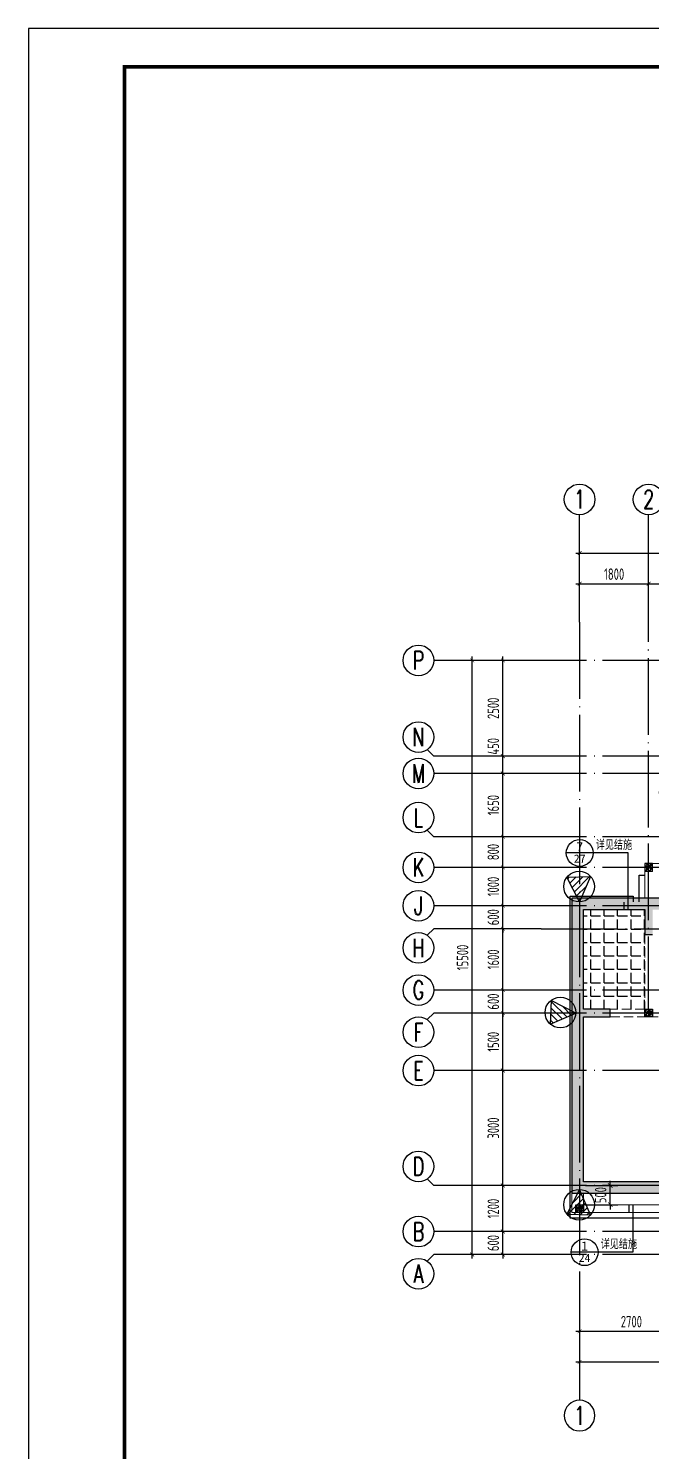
# Model space of a CAD drawing. Extents: x -1058961 to 23600, y -449123 to 2751847.
# Drawn here: x -347349 to -331084, y 9931 to 47080 of the extents above; entities that cross this region are included whole.
import ezdxf
from ezdxf.enums import TextEntityAlignment as Align

# ---------------------------------------------------------------- set-up
doc = ezdxf.new("R2010")
doc.units = 0
doc.header["$LTSCALE"] = 1000
doc.linetypes.add('DASH', pattern=[0.35, 0.25, -0.1])
doc.linetypes.add('DOTE', pattern=[2.42, 2, -0.2, 0.02, -0.2])
doc.layers.get('0').update_dxf_attribs({"linetype": 'CONTINUOUS'})
doc.layers.get('DEFPOINTS').update_dxf_attribs({"linetype": 'CONTINUOUS'})
for name, color, linetype in [('-TK', 7, 'CONTINUOUS'), ('A-AXIS', 1, 'CONTINUOUS'), ('A-DOTE', 10, 'DOTE'), ('AXIS_NUM', 7, 'CONTINUOUS'), ('DIM_IDEN', 67, 'CONTINUOUS'), ('PUB_TEXT', 2, 'CONTINUOUS'), ('ROOF', 183, 'CONTINUOUS'), ('S-B板填充', 251, 'CONTINUOUS'), ('S-L主梁线', 4, 'DASH'), ('S-Q墙填充', 252, 'CONTINUOUS'), ('S-Q墙实线', 6, 'CONTINUOUS'), ('S-Q墙标注', 3, 'CONTINUOUS'), ('S-X详图标注', 3, 'CONTINUOUS'), ('S-Y一般标注', 3, 'CONTINUOUS'), ('S-构造柱', 212, 'CONTINUOUS'), ('看线', 251, 'CONTINUOUS')]:
    doc.layers.add(name, color=color, linetype=linetype)
doc.layers.add('配箍校核', color=34, linetype='CONTINUOUS', plot=False)
doc.styles.add('_TCH_AXIS', font='COMPLEX', dxfattribs={"bigfont": 'GBCBIG'})
doc.styles.add('_TCH_LABEL', font='simhei.ttf')
doc.styles.add('TSSD_Axis', font='complex.shx', dxfattribs={"width": 0.7, "bigfont": 'hztxt.shx'})
doc.styles.add('TSSD_DIMENSION', font='Tssdeng.shx', dxfattribs={"width": 0.7, "bigfont": 'tssdchn.shx'})
doc.styles.add('TSSD_REIN', font='tssdeng.shx', dxfattribs={"width": 0.7, "height": 300, "bigfont": 'tssdchn.shx'})
doc.styles.add('结构文字', font='zstxt.shx', dxfattribs={"width": 0.7, "bigfont": 'zshz.shx'})
doc.dimstyles.new('STRUCK', dxfattribs={"dimtxt": 400, "dimasz": 121, "dimexe": 200, "dimexo": 150, "dimgap": 115, "dimtad": 1, "dimdec": 0, "dimdsep": 46, "dimtxsty": '结构文字', "dimblk": 'ARCHTICK', "dimcen": 400, "dimclrd": 3, "dimclre": 3, "dimclrt": 7, "dimadec": 0, "dimazin": 0, "dimtfac": 1, "dimtdec": 0, "dimtix": 1, "dimtmove": 2, "dimatfit": 3, "dimldrblk": '_DIMX', "dimfxl": 0, "dimtolj": 1, "dimtzin": 0, "dimarcsym": 0})
doc.dimstyles.new('TSSD_100_100', dxfattribs={"dimtxt": 300, "dimasz": 100, "dimexe": 100, "dimexo": 250, "dimgap": 100, "dimtad": 1, "dimdec": 0, "dimzin": 0, "dimdsep": 46, "dimtxsty": 'TSSD_DIMENSION', "dimblk": 'ARCHTICK', "dimcen": 0, "dimdle": 100, "dimclrt": 7, "dimadec": 0, "dimazin": 0, "dimtfac": 1, "dimtdec": 0, "dimtix": 1, "dimtmove": 2, "dimatfit": 3, "dimldrblk": 'ARCHTICK', "dimfxl": 0, "dimtolj": 1, "dimtzin": 0, "dimarcsym": 0})

# ---------------------------------------------------------------- blocks, each defined once
blk = doc.blocks.new('ts_axno')
at = {"color": 0, "linetype": 'ByBlock', "lineweight": -2}
blk.add_circle((0, 0), 0.5, dxfattribs=at)
at = {"color": 0, "linetype": 'ByBlock', "lineweight": -2, "style": 'TSSD_Axis', "width": 0.7}
blk.add_attdef('A', text='', height=0.6, dxfattribs=at).set_placement((0, 0), align=Align.MIDDLE_CENTER)
blk = doc.blocks.new('_ArchTick')
at = {"color": 0, "linetype": 'ByBlock', "const_width": 0.15}
blk.add_lwpolyline([(-0.5, -0.5), (0.5, 0.5)], dxfattribs=at)
blk = doc.blocks.new('*D3125')
at = {"layer": 'DEFPOINTS', "color": 0}
for p in [(6400, 22100), (4600, 21100), (6400, 21100)]:
    blk.add_point(p, dxfattribs=at)
at = {"layer": 'S-Y一般标注', "color": 0, "lineweight": -2}
for p, q in [((4500, 22100), (6500, 22100)), ((4600, 21350), (4600, 22200)), ((6400, 21350), (6400, 22200))]:
    blk.add_line(p, q, dxfattribs=at)
at = {"layer": 'S-Y一般标注', "color": 0, "lineweight": -2, "xscale": 100, "yscale": 100, "zscale": 100, "rotation": 180}
blk.add_blockref('_ArchTick', (4600, 22100), dxfattribs=at)
at = {"layer": 'S-Y一般标注', "color": 0, "lineweight": -2, "xscale": 100, "yscale": 100, "zscale": 100}
blk.add_blockref('_ArchTick', (6400, 22100), dxfattribs=at)
at = {"layer": 'S-Y一般标注', "color": 7, "insert": (5500, 22350), "char_height": 300, "attachment_point": 5, "style": 'TSSD_DIMENSION'}
blk.add_mtext('\\A1;1800', dxfattribs=at)
blk = doc.blocks.new('*D3126')
at = {"layer": 'DEFPOINTS', "color": 0}
for p in [(9300, 22100), (6400, 21100), (9300, 21100)]:
    blk.add_point(p, dxfattribs=at)
at = {"layer": 'S-Y一般标注', "color": 0, "lineweight": -2}
for p, q in [((6300, 22100), (9400, 22100)), ((6400, 21350), (6400, 22200)), ((9300, 21350), (9300, 22200))]:
    blk.add_line(p, q, dxfattribs=at)
at = {"layer": 'S-Y一般标注', "color": 0, "lineweight": -2, "xscale": 100, "yscale": 100, "zscale": 100, "rotation": 180}
blk.add_blockref('_ArchTick', (6400, 22100), dxfattribs=at)
at = {"layer": 'S-Y一般标注', "color": 0, "lineweight": -2, "xscale": 100, "yscale": 100, "zscale": 100}
blk.add_blockref('_ArchTick', (9300, 22100), dxfattribs=at)
at = {"layer": 'S-Y一般标注', "color": 7, "insert": (7850, 22350), "char_height": 300, "attachment_point": 5, "style": 'TSSD_DIMENSION'}
blk.add_mtext('\\A1;2900', dxfattribs=at)
blk = doc.blocks.new('*D3147')
at = {"layer": 'DEFPOINTS', "color": 0}
for p in [(54600, 22900), (4600, 21100), (54600, 21100)]:
    blk.add_point(p, dxfattribs=at)
at = {"layer": 'S-Y一般标注', "color": 0, "lineweight": -2}
for p, q in [((4500, 22900), (54700, 22900)), ((4600, 21350), (4600, 23000)), ((54600, 21350), (54600, 23000))]:
    blk.add_line(p, q, dxfattribs=at)
at = {"layer": 'S-Y一般标注', "color": 0, "lineweight": -2, "xscale": 100, "yscale": 100, "zscale": 100, "rotation": 180}
blk.add_blockref('_ArchTick', (4600, 22900), dxfattribs=at)
at = {"layer": 'S-Y一般标注', "color": 0, "lineweight": -2, "xscale": 100, "yscale": 100, "zscale": 100}
blk.add_blockref('_ArchTick', (54600, 22900), dxfattribs=at)
at = {"layer": 'S-Y一般标注', "color": 7, "insert": (29600, 23150), "char_height": 300, "attachment_point": 5, "style": 'TSSD_DIMENSION'}
blk.add_mtext('\\A1;50000', dxfattribs=at)
blk = doc.blocks.new('*D3148')
at = {"layer": 'DEFPOINTS', "color": 0}
for p in [(2600, 5200), (3600, 5200), (3600, 4600)]:
    blk.add_point(p, dxfattribs=at)
at = {"layer": 'S-Y一般标注', "color": 0, "lineweight": -2}
for p, q in [((2600, 5200), (2600, 5300)), ((3350, 5200), (2500, 5200)), ((2600, 4600), (2600, 5200)), ((3350, 4600), (2500, 4600)), ((2600, 4600), (2600, 4500))]:
    blk.add_line(p, q, dxfattribs=at)
at = {"layer": 'S-Y一般标注', "color": 0, "lineweight": -2, "xscale": 100, "yscale": 100, "zscale": 100}
for p, rotation in [((2600, 5200), 270), ((2600, 4600), 90)]:
    blk.add_blockref('_ArchTick', p, dxfattribs=dict(at, rotation=rotation))
at = {"layer": 'S-Y一般标注', "color": 7, "insert": (2350, 4900), "char_height": 300, "attachment_point": 5, "rotation": 90, "style": 'TSSD_DIMENSION'}
blk.add_mtext('\\A1;600', dxfattribs=at)
blk = doc.blocks.new('*D3149')
at = {"layer": 'DEFPOINTS', "color": 0}
for p in [(2600, 10900), (3600, 10900), (3600, 9400)]:
    blk.add_point(p, dxfattribs=at)
at = {"layer": 'S-Y一般标注', "color": 0, "lineweight": -2}
for p, q in [((3350, 10900), (2500, 10900)), ((2600, 9300), (2600, 11000)), ((3350, 9400), (2500, 9400))]:
    blk.add_line(p, q, dxfattribs=at)
at = {"layer": 'S-Y一般标注', "color": 0, "lineweight": -2, "xscale": 100, "yscale": 100, "zscale": 100}
for p, rotation in [((2600, 10900), 90), ((2600, 9400), 270)]:
    blk.add_blockref('_ArchTick', p, dxfattribs=dict(at, rotation=rotation))
at = {"layer": 'S-Y一般标注', "color": 7, "insert": (2350, 10150), "char_height": 300, "attachment_point": 5, "rotation": 90, "style": 'TSSD_DIMENSION'}
blk.add_mtext('\\A1;1500', dxfattribs=at)
blk = doc.blocks.new('*D3150')
at = {"layer": 'DEFPOINTS', "color": 0}
for p in [(2600, 11500), (3600, 11500), (3600, 10900)]:
    blk.add_point(p, dxfattribs=at)
at = {"layer": 'S-Y一般标注', "color": 0, "lineweight": -2}
for p, q in [((2600, 11500), (2600, 11600)), ((3350, 11500), (2500, 11500)), ((2600, 10900), (2600, 11500)), ((3350, 10900), (2500, 10900)), ((2600, 10900), (2600, 10800))]:
    blk.add_line(p, q, dxfattribs=at)
at = {"layer": 'S-Y一般标注', "color": 0, "lineweight": -2, "xscale": 100, "yscale": 100, "zscale": 100}
for p, rotation in [((2600, 11500), 270), ((2600, 10900), 90)]:
    blk.add_blockref('_ArchTick', p, dxfattribs=dict(at, rotation=rotation))
at = {"layer": 'S-Y一般标注', "color": 7, "insert": (2350, 11200), "char_height": 300, "attachment_point": 5, "rotation": 90, "style": 'TSSD_DIMENSION'}
blk.add_mtext('\\A1;600', dxfattribs=at)
blk = doc.blocks.new('*D3151')
at = {"layer": 'DEFPOINTS', "color": 0}
for p in [(2600, 13100), (3600, 13100), (3600, 11500)]:
    blk.add_point(p, dxfattribs=at)
at = {"layer": 'S-Y一般标注', "color": 0, "lineweight": -2}
for p, q in [((3350, 13100), (2500, 13100)), ((2600, 11400), (2600, 13200)), ((3350, 11500), (2500, 11500))]:
    blk.add_line(p, q, dxfattribs=at)
at = {"layer": 'S-Y一般标注', "color": 0, "lineweight": -2, "xscale": 100, "yscale": 100, "zscale": 100}
for p, rotation in [((2600, 13100), 90), ((2600, 11500), 270)]:
    blk.add_blockref('_ArchTick', p, dxfattribs=dict(at, rotation=rotation))
at = {"layer": 'S-Y一般标注', "color": 7, "insert": (2350, 12300), "char_height": 300, "attachment_point": 5, "rotation": 90, "style": 'TSSD_DIMENSION'}
blk.add_mtext('\\A1;1600', dxfattribs=at)
blk = doc.blocks.new('*D3152')
at = {"layer": 'DEFPOINTS', "color": 0}
for p in [(2600, 13700), (3600, 13700), (3600, 13100)]:
    blk.add_point(p, dxfattribs=at)
at = {"layer": 'S-Y一般标注', "color": 0, "lineweight": -2}
for p, q in [((2600, 13700), (2600, 13800)), ((3350, 13700), (2500, 13700)), ((2600, 13100), (2600, 13700)), ((3350, 13100), (2500, 13100)), ((2600, 13100), (2600, 13000))]:
    blk.add_line(p, q, dxfattribs=at)
at = {"layer": 'S-Y一般标注', "color": 0, "lineweight": -2, "xscale": 100, "yscale": 100, "zscale": 100}
for p, rotation in [((2600, 13700), 270), ((2600, 13100), 90)]:
    blk.add_blockref('_ArchTick', p, dxfattribs=dict(at, rotation=rotation))
at = {"layer": 'S-Y一般标注', "color": 7, "insert": (2350, 13400), "char_height": 300, "attachment_point": 5, "rotation": 90, "style": 'TSSD_DIMENSION'}
blk.add_mtext('\\A1;600', dxfattribs=at)
blk = doc.blocks.new('*D3153')
at = {"layer": 'DEFPOINTS', "color": 0}
for p in [(2600, 14700), (3600, 14700), (3600, 13700)]:
    blk.add_point(p, dxfattribs=at)
at = {"layer": 'S-Y一般标注', "color": 0, "lineweight": -2}
for p, q in [((3350, 14700), (2500, 14700)), ((2600, 13600), (2600, 14800)), ((3350, 13700), (2500, 13700))]:
    blk.add_line(p, q, dxfattribs=at)
at = {"layer": 'S-Y一般标注', "color": 0, "lineweight": -2, "xscale": 100, "yscale": 100, "zscale": 100}
for p, rotation in [((2600, 14700), 90), ((2600, 13700), 270)]:
    blk.add_blockref('_ArchTick', p, dxfattribs=dict(at, rotation=rotation))
at = {"layer": 'S-Y一般标注', "color": 7, "insert": (2350, 14200), "char_height": 300, "attachment_point": 5, "rotation": 90, "style": 'TSSD_DIMENSION'}
blk.add_mtext('\\A1;1000', dxfattribs=at)
blk = doc.blocks.new('*D3154')
at = {"layer": 'DEFPOINTS', "color": 0}
for p in [(1800, 20100), (3600, 20100), (3600, 4600)]:
    blk.add_point(p, dxfattribs=at)
at = {"layer": 'S-Y一般标注', "color": 0, "lineweight": -2}
for p, q in [((3350, 20100), (1700, 20100)), ((1800, 4500), (1800, 20200)), ((3350, 4600), (1700, 4600))]:
    blk.add_line(p, q, dxfattribs=at)
at = {"layer": 'S-Y一般标注', "color": 0, "lineweight": -2, "xscale": 100, "yscale": 100, "zscale": 100}
for p, rotation in [((1800, 20100), 90), ((1800, 4600), 270)]:
    blk.add_blockref('_ArchTick', p, dxfattribs=dict(at, rotation=rotation))
at = {"layer": 'S-Y一般标注', "color": 7, "insert": (1550, 12350), "char_height": 300, "attachment_point": 5, "rotation": 90, "style": 'TSSD_DIMENSION'}
blk.add_mtext('\\A1;15500', dxfattribs=at)
blk = doc.blocks.new('*D3155')
at = {"layer": 'DEFPOINTS', "color": 0}
for p in [(2600, 15500), (3600, 15500), (3600, 14700)]:
    blk.add_point(p, dxfattribs=at)
at = {"layer": 'S-Y一般标注', "color": 0, "lineweight": -2}
for p, q in [((3350, 15500), (2500, 15500)), ((2600, 14600), (2600, 15600)), ((3350, 14700), (2500, 14700))]:
    blk.add_line(p, q, dxfattribs=at)
at = {"layer": 'S-Y一般标注', "color": 0, "lineweight": -2, "xscale": 100, "yscale": 100, "zscale": 100}
for p, rotation in [((2600, 15500), 90), ((2600, 14700), 270)]:
    blk.add_blockref('_ArchTick', p, dxfattribs=dict(at, rotation=rotation))
at = {"layer": 'S-Y一般标注', "color": 7, "insert": (2350, 15100), "char_height": 300, "attachment_point": 5, "rotation": 90, "style": 'TSSD_DIMENSION'}
blk.add_mtext('\\A1;800', dxfattribs=at)
blk = doc.blocks.new('*D3156')
at = {"layer": 'DEFPOINTS', "color": 0}
for p in [(2600, 17600), (3600, 17600), (3600, 17150)]:
    blk.add_point(p, dxfattribs=at)
at = {"layer": 'S-Y一般标注', "color": 0, "lineweight": -2}
for p, q in [((3350, 17600), (2500, 17600)), ((2600, 17050), (2600, 17700)), ((3350, 17150), (2500, 17150))]:
    blk.add_line(p, q, dxfattribs=at)
at = {"layer": 'S-Y一般标注', "color": 0, "lineweight": -2, "xscale": 100, "yscale": 100, "zscale": 100}
for p, rotation in [((2600, 17600), 90), ((2600, 17150), 270)]:
    blk.add_blockref('_ArchTick', p, dxfattribs=dict(at, rotation=rotation))
at = {"layer": 'S-Y一般标注', "color": 7, "insert": (2350, 17858), "char_height": 300, "attachment_point": 5, "rotation": 90, "style": 'TSSD_DIMENSION'}
blk.add_mtext('\\A1;450', dxfattribs=at)
blk = doc.blocks.new('*D3157')
at = {"layer": 'DEFPOINTS', "color": 0}
for p in [(2600, 20100), (3600, 20100), (3600, 17600)]:
    blk.add_point(p, dxfattribs=at)
at = {"layer": 'S-Y一般标注', "color": 0, "lineweight": -2}
for p, q in [((3350, 20100), (2500, 20100)), ((2600, 17500), (2600, 20200)), ((3350, 17600), (2500, 17600))]:
    blk.add_line(p, q, dxfattribs=at)
at = {"layer": 'S-Y一般标注', "color": 0, "lineweight": -2, "xscale": 100, "yscale": 100, "zscale": 100}
for p, rotation in [((2600, 20100), 90), ((2600, 17600), 270)]:
    blk.add_blockref('_ArchTick', p, dxfattribs=dict(at, rotation=rotation))
at = {"layer": 'S-Y一般标注', "color": 7, "insert": (2350, 18850), "char_height": 300, "attachment_point": 5, "rotation": 90, "style": 'TSSD_DIMENSION'}
blk.add_mtext('\\A1;2500', dxfattribs=at)
blk = doc.blocks.new('*D3158')
at = {"layer": 'DEFPOINTS', "color": 0}
for p in [(2600, 6400), (3600, 6400), (3600, 5200)]:
    blk.add_point(p, dxfattribs=at)
at = {"layer": 'S-Y一般标注', "color": 0, "lineweight": -2}
for p, q in [((3350, 6400), (2500, 6400)), ((2600, 5100), (2600, 6500)), ((3350, 5200), (2500, 5200))]:
    blk.add_line(p, q, dxfattribs=at)
at = {"layer": 'S-Y一般标注', "color": 0, "lineweight": -2, "xscale": 100, "yscale": 100, "zscale": 100}
for p, rotation in [((2600, 6400), 90), ((2600, 5200), 270)]:
    blk.add_blockref('_ArchTick', p, dxfattribs=dict(at, rotation=rotation))
at = {"layer": 'S-Y一般标注', "color": 7, "insert": (2350, 5800), "char_height": 300, "attachment_point": 5, "rotation": 90, "style": 'TSSD_DIMENSION'}
blk.add_mtext('\\A1;1200', dxfattribs=at)
blk = doc.blocks.new('*D3159')
at = {"layer": 'DEFPOINTS', "color": 0}
for p in [(2600, 9400), (3600, 9400), (3600, 6400)]:
    blk.add_point(p, dxfattribs=at)
at = {"layer": 'S-Y一般标注', "color": 0, "lineweight": -2}
for p, q in [((3350, 9400), (2500, 9400)), ((2600, 6300), (2600, 9500)), ((3350, 6400), (2500, 6400))]:
    blk.add_line(p, q, dxfattribs=at)
at = {"layer": 'S-Y一般标注', "color": 0, "lineweight": -2, "xscale": 100, "yscale": 100, "zscale": 100}
for p, rotation in [((2600, 9400), 90), ((2600, 6400), 270)]:
    blk.add_blockref('_ArchTick', p, dxfattribs=dict(at, rotation=rotation))
at = {"layer": 'S-Y一般标注', "color": 7, "insert": (2350, 7900), "char_height": 300, "attachment_point": 5, "rotation": 90, "style": 'TSSD_DIMENSION'}
blk.add_mtext('\\A1;3000', dxfattribs=at)
blk = doc.blocks.new('*D3176')
at = {"layer": 'DEFPOINTS', "color": 0}
for p in [(4600, 3600), (54600, 3600), (54600, 1800)]:
    blk.add_point(p, dxfattribs=at)
at = {"layer": 'S-Y一般标注', "color": 0, "lineweight": -2}
for p, q in [((4600, 3350), (4600, 1700)), ((54600, 3350), (54600, 1700)), ((4500, 1800), (54700, 1800))]:
    blk.add_line(p, q, dxfattribs=at)
at = {"layer": 'S-Y一般标注', "color": 0, "lineweight": -2, "xscale": 100, "yscale": 100, "zscale": 100, "rotation": 180}
blk.add_blockref('_ArchTick', (4600, 1800), dxfattribs=at)
at = {"layer": 'S-Y一般标注', "color": 0, "lineweight": -2, "xscale": 100, "yscale": 100, "zscale": 100}
blk.add_blockref('_ArchTick', (54600, 1800), dxfattribs=at)
at = {"layer": 'S-Y一般标注', "color": 7, "insert": (29600, 2050), "char_height": 300, "attachment_point": 5, "style": 'TSSD_DIMENSION'}
blk.add_mtext('\\A1;50000', dxfattribs=at)
blk = doc.blocks.new('*D3178')
at = {"layer": 'DEFPOINTS', "color": 0}
for p in [(4600, 3600), (7300, 3600), (7300, 2600)]:
    blk.add_point(p, dxfattribs=at)
at = {"layer": 'S-Y一般标注', "color": 0, "lineweight": -2}
for p, q in [((4600, 3350), (4600, 2500)), ((7300, 3350), (7300, 2500)), ((4500, 2600), (7400, 2600))]:
    blk.add_line(p, q, dxfattribs=at)
at = {"layer": 'S-Y一般标注', "color": 0, "lineweight": -2, "xscale": 100, "yscale": 100, "zscale": 100, "rotation": 180}
blk.add_blockref('_ArchTick', (4600, 2600), dxfattribs=at)
at = {"layer": 'S-Y一般标注', "color": 0, "lineweight": -2, "xscale": 100, "yscale": 100, "zscale": 100}
blk.add_blockref('_ArchTick', (7300, 2600), dxfattribs=at)
at = {"layer": 'S-Y一般标注', "color": 7, "insert": (5950, 2850), "char_height": 300, "attachment_point": 5, "style": 'TSSD_DIMENSION'}
blk.add_mtext('\\A1;2700', dxfattribs=at)
blk = doc.blocks.new('*D3194')
at = {"layer": 'DEFPOINTS', "color": 0}
for p in [(2600, 17150), (3600, 17150), (3600, 15500)]:
    blk.add_point(p, dxfattribs=at)
at = {"layer": 'S-Y一般标注', "color": 0, "lineweight": -2}
for p, q in [((3350, 17150), (2500, 17150)), ((2600, 15400), (2600, 17250)), ((3350, 15500), (2500, 15500))]:
    blk.add_line(p, q, dxfattribs=at)
at = {"layer": 'S-Y一般标注', "color": 0, "lineweight": -2, "xscale": 100, "yscale": 100, "zscale": 100}
for p, rotation in [((2600, 17150), 90), ((2600, 15500), 270)]:
    blk.add_blockref('_ArchTick', p, dxfattribs=dict(at, rotation=rotation))
at = {"layer": 'S-Y一般标注', "color": 7, "insert": (2350, 16325), "char_height": 300, "attachment_point": 5, "rotation": 90, "style": 'TSSD_DIMENSION'}
blk.add_mtext('\\A1;1650', dxfattribs=at)
blk = doc.blocks.new('20210803.08135812')
at = {"layer": '看线', "color": 202, "ltscale": 0.5}
blk.add_lwpolyline([(1800, 9800), (1800, 10500), (1950, 10500)], dxfattribs=at)
at = {"layer": '看线', "color": 201}
blk.add_lwpolyline([(2550, 1700), (2550, 1550), (0, 1550), (0, 9950), (1650, 9950), (1650, 9800)], dxfattribs=at)
blk = doc.blocks.new('20210807.15313460')
at = {"layer": 'S-Q墙填充', "ltscale": 0.5}
h = blk.add_hatch(dxfattribs=at)
h.set_pattern_fill('ARMORED', color=252, scale=30, style=0)
h.set_pattern_definition([(50, (11951.9, 28771.39), (215.17805, -18.82564), [22.5, -247.5]), (355, (11951.9, 28771.4), (-41.6254, 225.65764), [18, -198]), (100.4514, (11969.82, 28769.82), (173.5528, 206.83186), [19.12206, -210.34263]), (46.1842, (11951.9, 28831.4), (320.1723, -49.6557), [33.75, -371.25]), (96.6356, (11978.57, 28827.25), (280.3988, 292.2354), [28.6831, -315.5139]), (351.1842, (11951.9, 28831.4), (280.3986, 292.2356), [27, -297]), (21, (11981.9, 28816.39), (179.07212, -120.78567), [22.5, -247.5]), (326, (11981.9, 28816.4), (72.9946, 217.545), [18, -198]), (71.4514, (11996.82, 28806.32), (252.0668, 96.75915), [19.12206, -210.34263]), (37.5, (11951.89, 28771.39), (3.647957, 99.868156), [0, -195.6, 0, -201, 0, -198.75]), (7.5, (11951.89, 28771.39), (78.92086, 118.32351), [0, -114.6, 0, -191.1, 0, -75.75]), (327.5, (11884.99, 28771.39), (160.14673, -6.76646), [0, -75, 0, -234, 0, -310.5]), (317.5, (11855, 28771.39), (174.95585, 30.0315), [0, -97.5, 0, -155.4, 0, -220.5]), (45, (11951.9, 28771.39), (-106.06602, 106.06602), [])])
h.paths.add_polyline_path([(111216, 66240), (109616, 66240), (109216, 66240), (106316, 66240), (105866, 66240), (104966, 66240), (104516, 66240), (103016, 66240), (103016, 67040), (103016, 68040), (102366, 68040), (100716, 68038), (100116, 68041), (100115, 68290), (96916, 68290), (96916, 68040), (96316, 68040), (94716, 68040), (94016, 68040), (94016, 67040), (94016, 66240), (81316, 66240), (80866, 66240), (79966, 66240), (79516, 66240), (78016, 66240), (78016, 67040), (78016, 68040), (77366, 68040), (75715, 68040), (75116, 68040), (75116, 68290), (71916, 68290), (71916, 68040), (71316, 68040), (69716, 68040), (69016, 68040), (69016, 67040), (69016, 66240), (60816, 66240), (60816, 63240), (60816, 60640), (60816, 58540), (63616, 58540), (70116, 58539), (70116, 57340), (71166, 57340), (73516, 57340), (75866, 57340), (76916, 57340), (76916, 58440), (82516, 58440), (83416, 58440), (86016, 58440), (88616, 58440), (89516, 58440), (95116, 58440), (95116, 57440), (96166, 57440), (98516, 57440), (100866, 57440), (101916, 57440), (101916, 58540), (107516, 58540), (108416, 58540), (111216, 58540)])
h.paths.add_polyline_path([(64616, 58840), (64616, 60290), (64416, 60290), (64416, 58840), (63616, 58840), (61116, 58840), (61116, 60640), (61116, 63140), (61816, 63140), (61816, 63340), (61116, 63340), (61116, 65940), (61516, 65940), (62416, 65940), (62716, 65940), (62716, 65290), (62916, 65290), (62916, 65940), (65616, 65940), (65616, 63140), (65816, 63140), (65816, 65940), (66166, 65940), (67066, 65940), (67416, 65940), (67416, 65140), (67616, 65140), (67616, 65940), (69316, 65940), (69316, 67040), (69316, 67740), (69716, 67740), (71316, 67740), (72016, 67740), (72016, 66540), (72216, 66540), (72216, 67840), (72216, 67990), (74816, 67990), (74816, 67840), (74816, 66540), (75016, 66540), (75016, 67740), (75715, 67740), (77366, 67740), (77716, 67740), (77716, 67040), (77716, 65940), (79416, 65940), (79416, 65140), (79616, 65140), (79616, 65940), (79966, 65940), (80866, 65940), (81216, 65940), (81216, 63140), (81416, 63140), (81416, 65940), (84116, 65940), (84116, 63140), (84316, 63140), (84316, 65940), (84616, 65940), (85616, 65940), (85916, 65940), (85916, 65940), (86116, 65940), (86116, 65940), (86416, 65940), (87416, 65940), (87716, 65940), (87716, 63139), (87916, 63139), (87916, 65940), (90616, 65940), (90616, 63140), (90816, 63140), (90816, 65940), (91166, 65940), (92066, 65940), (92416, 65940), (92416, 65140), (92616, 65140), (92616, 65940), (94316, 65940), (94316, 67040), (94316, 67740), (94716, 67740), (96316, 67740), (97016, 67740), (97016, 66540), (97216, 66540), (97216, 67990), (99816, 67990), (99816, 66540), (100016, 66540), (100016, 67740), (100716, 67740), (102366, 67740), (102716, 67740), (102716, 67040), (102716, 65940), (104416, 65940), (104416, 65140), (104616, 65140), (104616, 65940), (104966, 65940), (105866, 65940), (106216, 65940), (106216, 63140), (106416, 63140), (106416, 65940), (109116, 65940), (109116, 65290), (109316, 65290), (109316, 65940), (109616, 65940), (110516, 65940), (110916, 65940), (110916, 63340), (110216, 63340), (110216, 63140), (110916, 63140), (110916, 60640), (110916, 58840), (108416, 58840), (107616, 58840), (107616, 60290), (107416, 60290), (107416, 58840), (101916, 58840), (101916, 59090), (101616, 59090), (101616, 58740), (101616, 57740), (100866, 57740), (98516, 57740), (96166, 57740), (95416, 57740), (95416, 58740), (95416, 59090), (95116, 59090), (95116, 58740), (89616, 58740), (89616, 60290), (89416, 60290), (89416, 58740), (88616, 58740), (86016, 58740), (83416, 58740), (82616, 58740), (82616, 60290), (82416, 60290), (82416, 58740), (76916, 58739), (76916, 59090), (76616, 59090), (76616, 58739), (76616, 57640), (75866, 57640), (73516, 57640), (71166, 57640), (70416, 57640), (70416, 58739), (70416, 59090), (70116, 59090), (70116, 58839)], flags=16)
at = {"layer": 'S-L主梁线', "linetype": 'ByBlock', "lineweight": 18}
for p, q in [((62716, 67140), (62716, 66240)), ((65716, 67140), (62716, 67140)), ((60816, 58540), (60816, 58040)), ((61116, 58540), (61116, 58240)), ((60816, 58040), (63616, 58040)), ((61116, 58240), (63616, 58240))]:
    blk.add_line(p, q, dxfattribs=at)
at = {"layer": 'S-L主梁线', "linetype": 'DASH', "lineweight": 18}
for p, q in [((62716, 65290), (62716, 63340)), ((62716, 63340), (61816, 63340)), ((61816, 63140), (62816, 63140)), ((62816, 63140), (64416, 63140))]:
    blk.add_line(p, q, dxfattribs=at)
at = {"layer": 'S-Q墙实线'}
for points in [[(94016, 66240), (81316, 66240), (80866, 66240), (79966, 66240), (79516, 66240), (78016, 66240), (78016, 68040), (75116, 68040), (75116, 68290), (71916, 68290), (71916, 68040), (69016, 68040), (69016, 66240), (60816, 66240), (60816, 58540), (70116, 58539), (70116, 57340), (70966, 57340), (73516, 57340), (76066, 57340), (76916, 57340), (76916, 58440), (95116, 58440)], [(63616, 58840), (61116, 58840), (61116, 63140), (61816, 63140), (61816, 63340), (61116, 63340), (61116, 65940), (62716, 65940), (62716, 65290), (62916, 65290)]]:
    blk.add_lwpolyline(points, dxfattribs=at)
blk = doc.blocks.new('20210730.02141516')
at = {"layer": 'S-构造柱'}
h = blk.add_hatch(dxfattribs=at)
h.set_pattern_fill('ARMORED', color=256, scale=15, angle=-90, style=0)
h.set_pattern_definition([(320, (-154189.41, 3278673.45), (-9.4128202, -107.5890274), [11.25, -123.75]), (265, (-154189.41, 3278673.45), (112.82882, 20.8127), [9, -99]), (10.4514, (-154190.19, 3278664.49), (103.4159313, -86.7764073), [9.5610285, -105.1713168]), (316.1842, (-154159.41, 3278673.45), (-24.827852, -160.0861573), [16.875, -185.625]), (6.6356, (-154161.48, 3278660.11), (146.117681, -140.199406), [14.341543, -157.75695]), (261.1842, (-154159.41, 3278673.45), (146.11779, -140.199292), [13.5, -148.5]), (291, (-154166.91, 3278658.45), (-60.3928336, -89.5360578), [11.25, -123.75]), (236, (-154166.91, 3278658.45), (108.7725068, -36.4972998), [9, -99]), (341.4514, (-154171.94, 3278650.99), (48.3795745, -126.0333943), [9.5610285, -105.1713168]), (307.5, (-154189.41, 3278673.454), (49.93407807, -1.8239783), [0, -97.8, 0, -100.5, 0, -99.375]), (277.5, (-154189.41, 3278673.454), (59.1617568, -39.4604306), [0, -57.3, 0, -95.55, 0, -37.875]), (237.5, (-154189.41, 3278706.904), (-3.38323076, -80.07336543), [0, -37.5, 0, -117, 0, -155.25]), (227.5, (-154189.41, 3278721.904), (15.0157473, -87.4779254), [0, -48.75, 0, -77.7, 0, -110.25]), (315, (-154189.41, 3278673.454), (53.0330086, 53.0330086), [])])
h.paths.add_polyline_path([(200, 200), (200, 0), (0, 0), (0, 200)])
blk.add_lwpolyline([(200, 200), (200, 0), (0, 0), (0, 200)], close=True, dxfattribs=at)
blk = doc.blocks.new('20210809.18285270')
at = {"layer": 'ROOF', "xscale": -1}
blk.add_blockref('20210730.02141516', (2000, 10100), dxfattribs=at)
at = {"layer": 'ROOF'}
blk.add_blockref('20210730.02141516', (1800, 6300), dxfattribs=at)
at = {"layer": 'ROOF', "rotation": 359.9999999538236}
blk.add_blockref('20210730.02141516', (0, 1200), dxfattribs=at)
blk = doc.blocks.new('*D2731')
at = {"layer": 'DEFPOINTS', "color": 0}
for p in [(-214759, 202189), (-213959, 202189), (-214759, 201689)]:
    blk.add_point(p, dxfattribs=at)
at = {"layer": 'S-Q墙标注', "color": 3, "lineweight": -2}
for p, q in [((-214609, 202189), (-213759, 202189)), ((-213959, 202189), (-213959, 202310)), ((-213959, 201689), (-213959, 202189)), ((-214609, 201689), (-213759, 201689)), ((-213959, 201689), (-213959, 201568))]:
    blk.add_line(p, q, dxfattribs=at)
at = {"layer": 'S-Q墙标注', "color": 3, "lineweight": -2, "xscale": 121, "yscale": 121, "zscale": 121}
for p, rotation in [((-213959, 202189), 270), ((-213959, 201689), 90)]:
    blk.add_blockref('_ArchTick', p, dxfattribs=dict(at, rotation=rotation))
at = {"layer": 'S-Q墙标注', "color": 7, "insert": (-214209, 201939), "char_height": 300, "attachment_point": 5, "rotation": 90, "style": 'TSSD_REIN'}
blk.add_mtext('\\A1;500', dxfattribs=at)
blk = doc.blocks.new('_DIMX')
blk.add_line((-150, 0), (150, 0))
at = {"const_width": 50}
blk.add_lwpolyline([(-70, -70), (70, 70)], dxfattribs=at)
blk = doc.blocks.new('20210811.10154474')
at = {"layer": 'DIM_IDEN'}
for p, q in [((11690, 18335), (12599, 18335)), ((11690, 16805), (11690, 18335)), ((13299, 18335), (12599, 18335)), ((7552, 15398), (6852, 15398)), ((8321, 15398), (7552, 15398)), ((9047, 15398), (8321, 15398)), ((14186, 15552), (13486, 15552)), ((15030, 15552), (14186, 15552)), ((15447, 15552), (15030, 15552)), ((3132, 13461), (2432, 13461)), ((4041, 13461), (3132, 13461)), ((4041, 11405), (4041, 13461)), ((5407, 13461), (4707, 13461)), ((6316, 13461), (5407, 13461)), ((6316, 11405), (6316, 13461)), ((7201, 13461), (6501, 13461)), ((8110, 13461), (7201, 13461)), ((8110, 11405), (8110, 13461)), ((17584, 13461), (18493, 13461)), ((17584, 11405), (17584, 13461)), ((19193, 13461), (18493, 13461)), ((19378, 13461), (20287, 13461)), ((19378, 11405), (19378, 13461)), ((20987, 13461), (20287, 13461)), ((21653, 13461), (22562, 13461)), ((21653, 11405), (21653, 13461)), ((23262, 13461), (22562, 13461)), ((24085, 12753), (24994, 12753)), ((24085, 10405), (24085, 12753)), ((25694, 12753), (24994, 12753)), ((10230, 12405), (10230, 11350)), ((15464, 12405), (15464, 11350)), ((700, 11881), (0, 11881)), ((1609, 11881), (700, 11881)), ((1609, 10405), (1609, 11881)), ((9581, 11350), (9081, 11350)), ((10230, 11350), (9581, 11350)), ((15464, 11350), (16113, 11350)), ((16613, 11350), (16113, 11350)), ((1737, 2705), (1737, 1466)), ((23957, 2705), (23957, 1466)), ((3004, 1830), (3451, 1830)), ((3451, 1830), (4567, 1830)), ((5067, 1830), (4567, 1830)), ((7920, 1505), (7920, 350)), ((9743, 1495), (9743, 350)), ((11722, 1505), (11722, 350)), ((13972, 1505), (13972, 350)), ((15977, 1495), (15977, 350)), ((17774, 1505), (17774, 350)), ((21127, 1830), (20627, 1830)), ((22243, 1830), (21127, 1830)), ((22690, 1830), (22243, 1830)), ((828, 1466), (128, 1466)), ((1737, 1466), (828, 1466)), ((23957, 1466), (24866, 1466)), ((25566, 1466), (24866, 1466)), ((7011, 350), (6311, 350)), ((7920, 350), (7011, 350)), ((8834, 350), (8134, 350)), ((9743, 350), (8834, 350)), ((10813, 350), (10113, 350)), ((11722, 350), (10813, 350)), ((13972, 350), (14881, 350)), ((15581, 350), (14881, 350)), ((15977, 350), (16886, 350)), ((17586, 350), (16886, 350)), ((17774, 350), (18683, 350)), ((19383, 350), (18683, 350))]:
    blk.add_line(p, q, dxfattribs=at)
for points, const_width in [([(11795, 16805), (11795, 17005)], 35), ([(15447, 15657), (15247, 15657)], 35), ([(9047, 15503), (8847, 15503)], 35), ([(10155, 12405), (10155, 12262)], 25), ([(15389, 12405), (15389, 12262)], 25), ([(3936, 11405), (3936, 11605)], 35), ([(6211, 11405), (6211, 11605)], 35), ([(8005, 11405), (8005, 11605)], 35), ([(17689, 11405), (17689, 11605)], 35), ([(19483, 11405), (19483, 11605)], 35), ([(21758, 11405), (21758, 11605)], 35), ([(1504, 10405), (1504, 10605)], 35), ([(24190, 10405), (24190, 10605)], 35), ([(1632, 2705), (1632, 2505)], 35), ([(24062, 2705), (24062, 2505)], 35), ([(3004, 1755), (3147, 1755)], 25), ([(7815, 1505), (7815, 1305)], 35), ([(9638, 1495), (9638, 1295)], 35), ([(11617, 1505), (11617, 1305)], 35), ([(14077, 1505), (14077, 1305)], 35), ([(16082, 1495), (16082, 1295)], 35), ([(17879, 1505), (17879, 1305)], 35), ([(22690, 1755), (22547, 1755)], 25)]:
    blk.add_lwpolyline(points, dxfattribs=dict(at, const_width=const_width))
for centre, radius in [((12949, 18335), 350), ((7202, 15398), 350), ((13836, 15552), 350), ((2782, 13461), 350), ((5057, 13461), 350), ((6851, 13461), 350), ((18843, 13461), 350), ((20637, 13461), 350), ((22912, 13461), 350), ((25344, 12753), 350), ((350, 11881), 350), ((9331, 11350), 250), ((16363, 11350), 250), ((4817, 1830), 250), ((20877, 1830), 250), ((478, 1466), 350), ((25216, 1466), 350), ((6661, 350), 350), ((8484, 350), 350), ((10463, 350), 350), ((15231, 350), 350), ((17236, 350), 350), ((19033, 350), 350)]:
    blk.add_circle(centre, radius, dxfattribs=at)
at = {"layer": 'PUB_TEXT', "style": '_TCH_AXIS'}
for height, p in [(236.3, (11869, 18418)), (236.3, (7622, 15482)), (236.3, (14256, 15635)), (236.3, (3202, 13545)), (236.3, (5477, 13545)), (236.3, (7271, 13545)), (236.3, (17763, 13545)), (236.3, (19557, 13545)), (236.3, (21833, 13545)), (236.3, (24265, 12836)), (236.3, (770, 11965)), (168.8, (9631, 11410)), (168.8, (15592, 11410)), (168.8, (4046, 1889)), (168.8, (21177, 1889)), (236.3, (898, 1549)), (236.3, (24137, 1549)), (236.3, (7081, 433)), (236.3, (8904, 433)), (236.3, (10883, 433)), (236.3, (14152, 433)), (236.3, (16156, 433)), (236.3, (17954, 433))]:
    blk.add_text('详见结施', height=height, dxfattribs=at).set_placement(p)
at = {"layer": 'PUB_TEXT', "style": '_TCH_LABEL'}
for s, height, width, p, p2 in [('13', 212.7, 1.00565, (12795, 18375), (13103, 18375)), ('29', 212.7, 1.00565, (12795, 18081), (13103, 18081)), ('25', 211.6, 1.022989, (7046, 15439), (7358, 15439)), ('25', 212.3, 1.011364, (13681, 15593), (13990, 15593)), ('30', 212.7, 1.00565, (7048, 15145), (7356, 15145)), ('30', 212.7, 1.00565, (13682, 15299), (13989, 15299)), ('28', 213.8, 0.988889, (2630, 13207), (2934, 13207)), ('9', 242, 1.011364, (2694, 13500), (2870, 13500)), ('28', 213.8, 0.988889, (4905, 13207), (5209, 13207)), ('11', 210.8, 1.034884, (4900, 13502), (5214, 13502)), ('28', 213.8, 0.988889, (6699, 13207), (7003, 13207)), ('10', 213.8, 0.988889, (6699, 13502), (7003, 13502)), ('28', 213.8, 0.988889, (18691, 13207), (18995, 13207)), ('10', 213.8, 0.988889, (18691, 13502), (18995, 13502)), ('28', 213.8, 0.988889, (20485, 13207), (20789, 13207)), ('11', 210.8, 1.034884, (20480, 13502), (20794, 13502)), ('28', 213.8, 0.988889, (22760, 13207), (23064, 13207)), ('9', 242, 1.011364, (22824, 13500), (23000, 13500)), ('8', 242, 1.017143, (25256, 12792), (25433, 12792)), ('27', 212.3, 1.011364, (25190, 12500), (25499, 12500)), ('7', 241, 1.053254, (259, 11920), (441, 11920)), ('27', 212.3, 1.011364, (196, 11628), (504, 11628)), ('12', 151.1, 1.022989, (9220, 11380), (9442, 11380)), ('12', 151.1, 1.022989, (16252, 11380), (16474, 11380)), ('29', 151.9, 1.00565, (9221, 11169), (9441, 11169)), ('29', 151.9, 1.00565, (16253, 11169), (16473, 11169)), ('6', 173, 1.011364, (4755, 1858), (4880, 1858)), ('6', 173, 1.011364, (20814, 1858), (20940, 1858)), ('1', 241, 1.034884, (388, 1505), (568, 1505)), ('26', 151.4, 1.017143, (4707, 1649), (4928, 1649)), ('26', 151.4, 1.017143, (20766, 1649), (20987, 1649)), ('3', 242, 1.00565, (25129, 1505), (25304, 1505)), ('24', 212.3, 1.011364, (324, 1213), (632, 1213)), ('25', 211.6, 1.022989, (25061, 1214), (25372, 1214)), ('4', 241, 1.034884, (6571, 389), (6751, 389)), ('5', 241, 1.028902, (8395, 389), (8573, 389)), ('2', 241, 1.022989, (10374, 389), (10552, 389)), ('2', 241, 1.022989, (15142, 389), (15320, 389)), ('5', 241, 1.028902, (17147, 389), (17325, 389)), ('4', 241, 1.034884, (18943, 389), (19123, 389)), ('25', 211.6, 1.022989, (6505, 98), (6817, 98)), ('26', 212, 1.017143, (8329, 97), (8639, 97)), ('24', 212.3, 1.011364, (10309, 97), (10618, 97)), ('24', 212.3, 1.011364, (15077, 97), (15385, 97)), ('26', 212, 1.017143, (17081, 97), (17391, 97)), ('25', 211.6, 1.022989, (18877, 98), (19189, 98))]:
    blk.add_text(s, height=height, dxfattribs=dict(at, width=width)).set_placement(p, p2, align=Align.FIT)
blk = doc.blocks.new('A1')
blk.add_lwpolyline([(0, 59400), (0, 0), (84100, 0), (84100, 59400)], close=True)
at = {"const_width": 100}
blk.add_lwpolyline([(2500, 58400), (2500, 1000), (83100, 1000), (83100, 58400)], close=True, dxfattribs=at)
blk = doc.blocks.new('20210726.16350016')
at = {"layer": 'A-AXIS'}
for p, q in [((4600, 21100), (4600, 23900)), ((6400, 21100), (6400, 23900)), ((3600, 20100), (800, 20100)), ((800, 17600), (628.4, 17771.7)), ((3600, 17600), (800, 17600)), ((3600, 17150), (800, 17150)), ((800, 15500), (628.4, 15671.7)), ((3600, 15500), (800, 15500)), ((3600, 14700), (800, 14700)), ((3600, 13700), (800, 13700)), ((800, 13100.3), (628.4, 12928.7)), ((3600, 13100.3), (800, 13100.3)), ((3600, 11500), (800, 11500)), ((800, 10900), (628.4, 10728.4)), ((3600, 10900), (800, 10900)), ((3600, 9400), (800, 9400)), ((800, 6400), (628.4, 6571.7)), ((3600, 6400), (800, 6400)), ((3600, 5200), (800, 5200)), ((800, 4600), (628.4, 4428.4)), ((3600, 4600), (800, 4600)), ((4600, 3600), (4600, 800))]:
    blk.add_line(p, q, dxfattribs=at)
at = {"layer": 'A-DOTE'}
for p, q in [((4600, 21100), (4600, 3600)), ((6400, 10900), (6400, 21100)), ((55600, 20100), (3600, 20100)), ((55600, 17600), (3600, 17600)), ((55600, 17150), (3600, 17150)), ((55600, 15500), (3600, 15500)), ((55600, 14700), (3600, 14700)), ((55600, 13700), (3600, 13700)), ((3600, 13100.3), (55600, 13100.3)), ((55600, 11500), (3600, 11500)), ((55600, 10900), (3600, 10900)), ((55600, 9400), (3600, 9400)), ((55600, 6400), (3600, 6400)), ((55600, 5200), (3600, 5200)), ((55600, 4600), (3600, 4600))]:
    blk.add_line(p, q, dxfattribs=at)
at = {"layer": 'A-AXIS'}
ref = blk.add_blockref('ts_axno', (4600, 24300), dxfattribs=dict(at, xscale=800, yscale=800, zscale=800))
ref.add_attrib('1', '1', dxfattribs={"layer": 'AXIS_NUM', "height": 480, "style": 'TSSD_Axis', "width": 0.7}).set_placement((4600, 24300), align=Align.MIDDLE_CENTER)
ref = blk.add_blockref('ts_axno', (6400, 24300), dxfattribs=dict(at, xscale=800, yscale=800, zscale=800))
ref.add_attrib('2', '2', dxfattribs={"layer": 'AXIS_NUM', "height": 480, "style": 'TSSD_Axis', "width": 0.7}).set_placement((6400, 24300), align=Align.MIDDLE_CENTER)
ref = blk.add_blockref('ts_axno', (400, 20100), dxfattribs=dict(at, xscale=800, yscale=800, zscale=800))
ref.add_attrib('G', 'P', dxfattribs={"layer": 'AXIS_NUM', "height": 480, "style": 'TSSD_Axis', "width": 0.7}).set_placement((400, 20100), align=Align.MIDDLE_CENTER)
ref = blk.add_blockref('ts_axno', (400, 18100), dxfattribs=dict(at, xscale=800, yscale=800, zscale=800))
ref.add_attrib('G', 'N', dxfattribs={"layer": 'AXIS_NUM', "height": 480, "style": 'TSSD_Axis', "width": 0.7}).set_placement((400, 18100), align=Align.MIDDLE_CENTER)
ref = blk.add_blockref('ts_axno', (400, 17150), dxfattribs=dict(at, xscale=800, yscale=800, zscale=800))
ref.add_attrib('G', 'M', dxfattribs={"layer": 'AXIS_NUM', "height": 480, "style": 'TSSD_Axis', "width": 0.7}).set_placement((400, 17150), align=Align.MIDDLE_CENTER)
ref = blk.add_blockref('ts_axno', (400, 16000), dxfattribs=dict(at, xscale=800, yscale=800, zscale=800))
ref.add_attrib('G', 'L', dxfattribs={"layer": 'AXIS_NUM', "height": 480, "style": 'TSSD_Axis', "width": 0.7}).set_placement((400, 16000), align=Align.MIDDLE_CENTER)
ref = blk.add_blockref('ts_axno', (400, 14700), dxfattribs=dict(at, xscale=800, yscale=800, zscale=800))
ref.add_attrib('G', 'K', dxfattribs={"layer": 'AXIS_NUM', "height": 480, "style": 'TSSD_Axis', "width": 0.7}).set_placement((400, 14700), align=Align.MIDDLE_CENTER)
ref = blk.add_blockref('ts_axno', (400, 13700), dxfattribs=dict(at, xscale=800, yscale=800, zscale=800))
ref.add_attrib('G', 'J', dxfattribs={"layer": 'AXIS_NUM', "height": 480, "style": 'TSSD_Axis', "width": 0.7}).set_placement((400, 13700), align=Align.MIDDLE_CENTER)
ref = blk.add_blockref('ts_axno', (400, 12600.3), dxfattribs=dict(at, xscale=800, yscale=800, zscale=800))
ref.add_attrib('C', 'H', dxfattribs={"layer": 'AXIS_NUM', "height": 480, "style": 'TSSD_Axis', "width": 0.7}).set_placement((400, 12600.3), align=Align.MIDDLE_CENTER)
ref = blk.add_blockref('ts_axno', (400, 11500), dxfattribs=dict(at, xscale=800, yscale=800, zscale=800))
ref.add_attrib('D', 'G', dxfattribs={"layer": 'AXIS_NUM', "height": 480, "style": 'TSSD_Axis', "width": 0.7}).set_placement((400, 11500), align=Align.MIDDLE_CENTER)
ref = blk.add_blockref('ts_axno', (400, 10400), dxfattribs=dict(at, xscale=800, yscale=800, zscale=800))
ref.add_attrib('C', 'F', dxfattribs={"layer": 'AXIS_NUM', "height": 480, "style": 'TSSD_Axis', "width": 0.7}).set_placement((400, 10400), align=Align.MIDDLE_CENTER)
ref = blk.add_blockref('ts_axno', (400, 9400), dxfattribs=dict(at, xscale=800, yscale=800, zscale=800))
ref.add_attrib('B', 'E', dxfattribs={"layer": 'AXIS_NUM', "height": 480, "style": 'TSSD_Axis', "width": 0.7}).set_placement((400, 9400), align=Align.MIDDLE_CENTER)
ref = blk.add_blockref('ts_axno', (400, 6900), dxfattribs=dict(at, xscale=800, yscale=800, zscale=800, rotation=180))
ref.add_attrib('C', 'D', dxfattribs={"layer": 'AXIS_NUM', "height": 480, "style": 'TSSD_Axis', "width": 0.7}).set_placement((400, 6900), align=Align.MIDDLE_CENTER)
ref = blk.add_blockref('ts_axno', (400, 5200), dxfattribs=dict(at, xscale=800, yscale=800, zscale=800))
ref.add_attrib('A', 'B', dxfattribs={"layer": 'AXIS_NUM', "height": 480, "style": 'TSSD_Axis', "width": 0.7}).set_placement((400, 5200), align=Align.MIDDLE_CENTER)
ref = blk.add_blockref('ts_axno', (400, 4100), dxfattribs=dict(at, xscale=800, yscale=800, zscale=800))
ref.add_attrib('F', 'A', dxfattribs={"layer": 'AXIS_NUM', "height": 480, "style": 'TSSD_Axis', "width": 0.7}).set_placement((400, 4100), align=Align.MIDDLE_CENTER)
ref = blk.add_blockref('ts_axno', (4600, 400), dxfattribs=dict(at, xscale=-800, yscale=800, zscale=800, rotation=180))
ref.add_attrib('1', '1', dxfattribs={"layer": 'AXIS_NUM', "height": 480, "style": 'TSSD_Axis', "width": 0.7}).set_placement((4600, 400), align=Align.MIDDLE_CENTER)
at = {"layer": 'S-Y一般标注'}
for base, p1, p2, picture, middle in [((54600, 22900), (4600, 21100), (54600, 21100), '*D3147', (29600, 23150)), ((6400, 22100), (4600, 21100), (6400, 21100), '*D3125', (5500, 22350)), ((9300, 22100), (6400, 21100), (9300, 21100), '*D3126', (7850, 22350)), ((54600, 1800), (4600, 3600), (54600, 3600), '*D3176', (29600, 2050)), ((7300, 2600), (4600, 3600), (7300, 3600), '*D3178', (5950, 2850))]:
    dim = blk.add_linear_dim(base=base, p1=p1, p2=p2, dimstyle='TSSD_100_100', dxfattribs=at)
    dim.commit()
    dim.dimension.update_dxf_attribs({"geometry": picture, "text_midpoint": middle})
for base, p1, p2, picture, middle in [((1800, 20100), (3600, 4600), (3600, 20100), '*D3154', (1550, 12350)), ((2600, 20100), (3600, 17600), (3600, 20100), '*D3157', (2350, 18850)), ((2600, 17150), (3600, 15500), (3600, 17150), '*D3194', (2350, 16325)), ((2600, 15500), (3600, 14700), (3600, 15500), '*D3155', (2350, 15100)), ((2600, 14700), (3600, 13700), (3600, 14700), '*D3153', (2350, 14200)), ((2600, 13700), (3600, 13100.3), (3600, 13700), '*D3152', (2350, 13400.2)), ((2600, 13100.3), (3600, 11500), (3600, 13100.3), '*D3151', (2350, 12300.2)), ((2600, 11500), (3600, 10900), (3600, 11500), '*D3150', (2350, 11200)), ((2600, 10900), (3600, 9400), (3600, 10900), '*D3149', (2350, 10150)), ((2600, 9400), (3600, 6400), (3600, 9400), '*D3159', (2350, 7900)), ((2600, 6400), (3600, 5200), (3600, 6400), '*D3158', (2350, 5800)), ((2600, 5200), (3600, 4600), (3600, 5200), '*D3148', (2350, 4900))]:
    dim = blk.add_linear_dim(base=base, p1=p1, p2=p2, angle=90, dimstyle='TSSD_100_100', dxfattribs=at)
    dim.commit()
    dim.dimension.update_dxf_attribs({"geometry": picture, "text_midpoint": middle})
dim = blk.add_linear_dim(base=(2600, 17600), p1=(3600, 17150), p2=(3600, 17600), angle=90, dimstyle='TSSD_100_100', dxfattribs=at)
dim.commit()
dim.dimension.update_dxf_attribs({"geometry": '*D3156', "text_midpoint": (2350, 17858.1), "dimtype": 160})
blk = doc.blocks.new('20210810.19131159')
at = {"layer": 'S-Q墙标注'}
dim = blk.add_linear_dim(base=(88507.3, 55273.8), p1=(87707.3, 54773.8), p2=(87707.3, 55273.8), angle=90, dimstyle='STRUCK', override={"dimtxt": 300, "dimgap": 100, "dimtxsty": 'TSSD_REIN'}, dxfattribs=at)
dim.commit()
dim.dimension.update_dxf_attribs({"geometry": '*D2731', "text_midpoint": (88257.3, 55023.8), "insert": (302465.9, -146915)})

msp = doc.modelspace()

# ---------------------------------------------------------------- hatches: boundary and pattern name
at = {"layer": 'S-B板填充'}
h = msp.add_hatch(dxfattribs=at)
h.set_pattern_fill('ANGLE', color=252, scale=50, style=0)
h.set_pattern_definition([(0, (-235250.3, -124148.8), (0, 349.25), [254, -95.25]), (90, (-235250.3, -124148.8), (-349.25, 2e-14), [254, -95.25])])
h.paths.add_polyline_path([(-332884.24, 24095.06), (-331284.22, 24095.06), (-331284.22, 21495.06), (-332884.24, 21495.06)])
at = {"layer": 'S-X详图标注'}
h = msp.add_hatch(dxfattribs=at)
h.set_pattern_fill('METAL', color=256, scale=30, style=0)
h.set_pattern_definition([(45, (-154957.23, -399898.75), (-84.852814, 84.852814), [])])
h.paths.add_polyline_path([(-332984.26, 24294.98), (-333314.84, 24937.93), (-332696.06, 24958.01)])
h = msp.add_hatch(dxfattribs=at)
h.set_pattern_fill('METAL', color=256, scale=30, angle=-90, style=0)
h.set_pattern_definition([(315, (-544837.74, -90140.38), (84.852814, 84.852814), [])])
h.paths.add_polyline_path([(-333084.25, 21395.06), (-333727.2, 21725.64), (-333747.28, 21106.86)])
h = msp.add_hatch(dxfattribs=at)
h.set_pattern_fill('METAL', color=256, scale=30, style=0)
h.set_pattern_definition([(45, (-221448.82, -194958.35), (-84.852814, 84.852814), [])])
h.paths.add_polyline_path([(-332984.26, 16795.14), (-333314.84, 16152.19), (-332696.06, 16132.11)])

# ---------------------------------------------------------------- linework, layer by layer
for points in [[(-332984.26, 24294.98), (-333314.84, 24937.93), (-332696.06, 24958.01), (-332984.26, 24294.98)], [(-333084.25, 21395.06), (-333727.2, 21725.64), (-333747.28, 21106.86), (-333084.25, 21395.06)], [(-332984.26, 16795.14), (-333314.84, 16152.19), (-332696.06, 16132.11), (-332984.26, 16795.14)]]:
    msp.add_lwpolyline(points, dxfattribs=at)
for centre in [(-332997.23, 24694.77), (-333484.04, 21408.03), (-332997.23, 16395.35)]:
    msp.add_circle(centre, 400, dxfattribs=at)

# ---------------------------------------------------------------- block references
at = {"layer": '-TK'}
msp.add_blockref('A1', (-347348.52, -12319.87), dxfattribs=at)
msp.add_blockref('20210803.08135812', (-333234.26, 14495.06))
at = {"layer": 'A-DOTE'}
msp.add_blockref('20210726.16350016', (-337584.26, 10495.01), dxfattribs=at)
at = {"layer": 'PUB_TEXT'}
msp.add_blockref('20210811.10154474', (-333331.34, 13690.43), dxfattribs=at)
at = {"layer": 'S-Q墙填充'}
msp.add_blockref('20210807.15313460', (-393999.9, -41844.51), dxfattribs=at)
at = {"layer": 'S-Q墙标注'}
msp.add_blockref('20210810.19131159', (-420691.58, -38378.75), dxfattribs=at)
at = {"layer": '配箍校核'}
msp.add_blockref('20210809.18285270', (-333084.65, 14994.89), dxfattribs=at)

doc.saveas('drawing.dxf')
